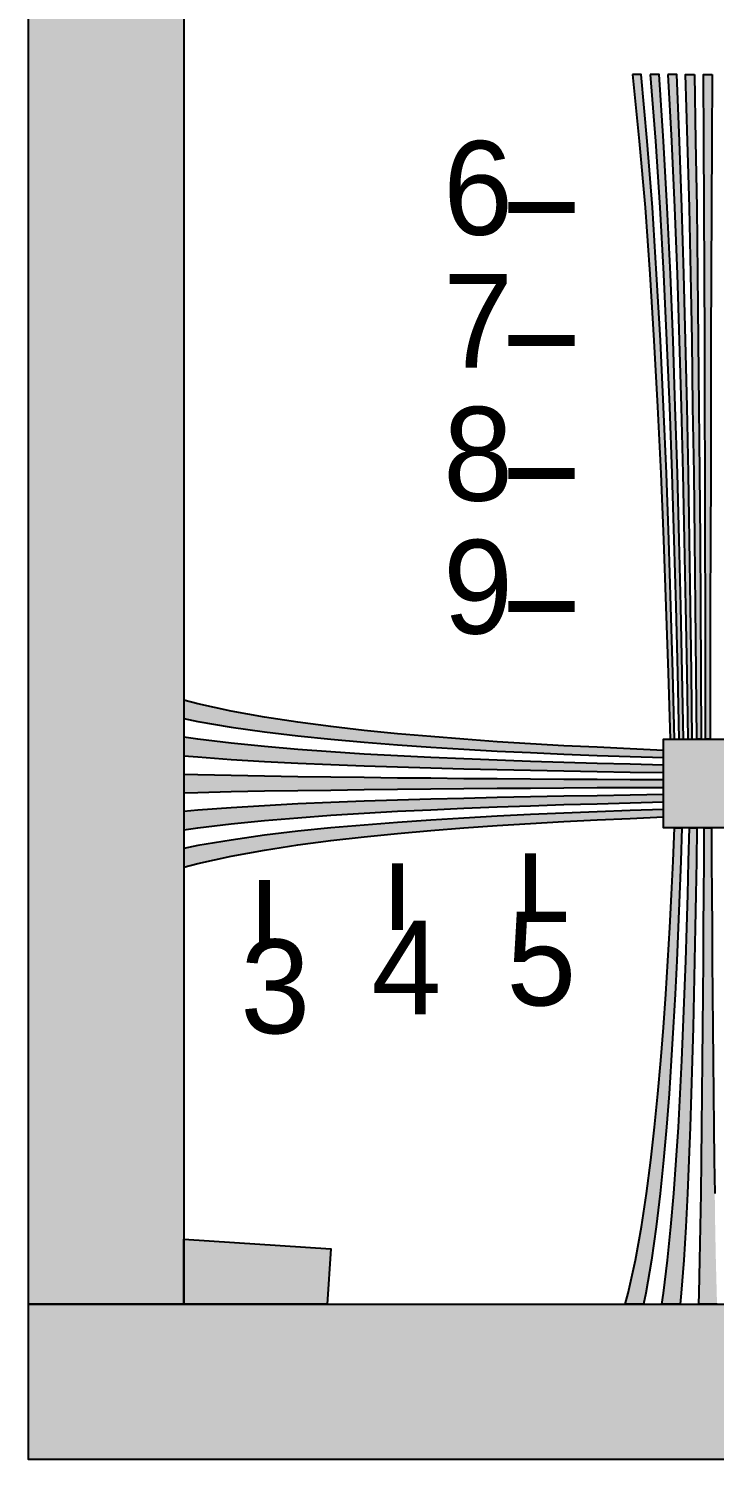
# Model space of a CAD drawing. Header units: millimetres. Extents: x 230 to 1352, y 76 to 935.
# Drawn here: x 229.8 to 353.5, y 76.3 to 334.5 of the extents above; entities that cross this region are included whole.
import ezdxf

# ---------------------------------------------------------------- set-up
doc = ezdxf.new("R2010")
doc.units = ezdxf.units.MM
for name, color, linetype in [('FRAME', 7, 'Continuous'), ('LABELS', 7, 'Continuous'), ('PERIPHERY', 7, 'Continuous')]:
    doc.layers.add(name, color=color, linetype=linetype)

msp = doc.modelspace()

# ---------------------------------------------------------------- hatches: boundary and pattern name
at = {"layer": 'FRAME', "true_color": 0x000000}
h = msp.add_hatch(color=7, dxfattribs=at)
h.dxf.hatch_style = 1
h.paths.add_polyline_path([(229.8, 904.25), (257.8, 904.25), (257.8, 104.25), (229.8, 104.25), (229.8, 904.25)])
h = msp.add_hatch(color=7, dxfattribs=at)
h.dxf.hatch_style = 1
h.paths.add_polyline_path([(229.8, 104.25), (1352.44, 104.25), (1352.44, 76.25), (229.8, 76.25), (229.8, 104.25)])
at = {"layer": 'PERIPHERY', "true_color": 0x000000}
h = msp.add_hatch(color=7, dxfattribs=at)
h.dxf.hatch_style = 1
h.paths.add_polyline_path([(338.74, 326.24), (339.98, 314.24), (341.02, 302.24), (341.86, 290.24), (342.62, 278.24), (343.26, 266.24), (343.86, 254.24), (344.34, 242.24), (344.78, 230.24), (345.18, 218.24), (345.54, 206.24), (346.34, 206.24), (346.02, 218.24), (345.66, 230.24), (345.3, 242.24), (344.86, 254.24), (344.34, 266.24), (343.78, 278.24), (343.1, 290.24), (342.34, 302.24), (341.42, 314.24), (340.34, 326.24), (338.74, 326.24)])
h = msp.add_hatch(color=7, dxfattribs=at)
h.dxf.hatch_style = 1
h.paths.add_polyline_path([(341.94, 326.24), (342.9, 314.24), (343.66, 302.24), (344.34, 290.24), (344.9, 278.24), (345.42, 266.24), (345.86, 254.24), (346.22, 242.24), (346.58, 230.24), (346.86, 218.24), (347.14, 206.24), (347.94, 206.24), (347.7, 218.24), (347.46, 230.24), (347.18, 242.24), (346.86, 254.24), (346.46, 266.24), (346.06, 278.24), (345.58, 290.24), (345.02, 302.24), (344.34, 314.24), (343.54, 326.24), (341.94, 326.24)])
h = msp.add_hatch(color=7, dxfattribs=at)
h.dxf.hatch_style = 1
h.paths.add_polyline_path([(345.14, 326.24), (345.78, 314.24), (346.34, 302.24), (346.82, 290.24), (347.18, 278.24), (347.54, 266.24), (347.86, 254.24), (348.1, 242.24), (348.34, 230.24), (348.54, 218.24), (348.74, 206.24), (349.54, 206.24), (349.38, 218.24), (349.22, 230.24), (349.06, 242.24), (348.86, 254.24), (348.62, 266.24), (348.34, 278.24), (348.02, 290.24), (347.66, 302.24), (347.26, 314.24), (346.74, 326.24), (345.14, 326.24)])
h = msp.add_hatch(color=7, dxfattribs=at)
h.dxf.hatch_style = 1
h.paths.add_polyline_path([(349.94, 326.24), (350.14, 314.24), (350.34, 302.24), (350.5, 290.24), (350.62, 278.24), (350.74, 266.24), (350.86, 254.24), (350.94, 242.24), (351.02, 230.24), (351.06, 218.24), (351.14, 206.24), (350.34, 206.24), (350.22, 218.24), (350.1, 230.24), (349.98, 242.24), (349.86, 254.24), (349.66, 266.24), (349.5, 278.24), (349.26, 290.24), (349.02, 302.24), (348.7, 314.24), (348.34, 326.24), (349.94, 326.24)])
h = msp.add_hatch(color=7, dxfattribs=at)
h.dxf.hatch_style = 1
h.paths.add_polyline_path([(353.14, 326.24), (353.06, 314.24), (353.02, 302.24), (352.94, 290.24), (352.9, 278.24), (352.86, 266.24), (352.86, 254.24), (352.82, 242.24), (352.78, 230.24), (352.78, 218.24), (352.74, 206.24), (351.94, 206.24), (351.9, 218.24), (351.9, 230.24), (351.86, 242.24), (351.86, 254.24), (351.82, 266.24), (351.78, 278.24), (351.74, 290.24), (351.66, 302.24), (351.62, 314.24), (351.54, 326.24), (353.14, 326.24)])
h = msp.add_hatch(color=7, dxfattribs=at)
h.dxf.hatch_style = 1
h.paths.add_polyline_path([(257.8, 209.98), (260.35, 209.45), (266.35, 208.45), (272.35, 207.57), (278.35, 206.85), (284.35, 206.25), (290.35, 205.73), (296.35, 205.25), (302.35, 204.85), (308.35, 204.49), (314.35, 204.13), (320.35, 203.85), (326.35, 203.57), (332.35, 203.33), (338.35, 203.13), (344.35, 202.93), (344.35, 204.25), (338.35, 204.53), (332.35, 204.81), (326.35, 205.09), (320.35, 205.45), (314.35, 205.81), (308.35, 206.25), (302.35, 206.73), (296.35, 207.25), (290.35, 207.85), (284.35, 208.53), (278.35, 209.33), (272.35, 210.25), (266.35, 211.33), (260.35, 212.65), (257.8, 213.33), (257.8, 209.98)])
h = msp.add_hatch(color=7, dxfattribs=at)
h.dxf.hatch_style = 1
h.paths.add_polyline_path([(257.8, 203.27), (260.35, 203.05), (266.35, 202.61), (272.35, 202.25), (278.35, 201.93), (284.35, 201.69), (290.35, 201.45), (296.35, 201.25), (302.35, 201.09), (308.35, 200.93), (314.35, 200.77), (320.35, 200.65), (326.35, 200.53), (332.35, 200.45), (338.35, 200.33), (344.35, 200.25), (344.35, 201.57), (338.35, 201.73), (332.35, 201.89), (326.35, 202.05), (320.35, 202.25), (314.35, 202.45), (308.35, 202.69), (302.35, 202.97), (296.35, 203.25), (290.35, 203.57), (284.35, 203.97), (278.35, 204.41), (272.35, 204.93), (266.35, 205.53), (260.35, 206.25), (257.8, 206.63), (257.8, 203.27)])
h = msp.add_hatch(color=7, dxfattribs=at)
h.dxf.hatch_style = 1
h.paths.add_polyline_path([(360.35, 190.24), (344.35, 190.24), (344.35, 206.24), (360.35, 206.24), (360.35, 190.24)])
h = msp.add_hatch(color=7, dxfattribs=at)
h.dxf.hatch_style = 1
h.paths.add_polyline_path([(257.8, 196.59), (260.35, 196.65), (266.35, 196.81), (272.35, 196.93), (278.35, 197.01), (284.35, 197.09), (290.35, 197.17), (296.35, 197.25), (302.35, 197.3), (308.35, 197.38), (314.35, 197.41), (320.35, 197.45), (326.35, 197.49), (332.35, 197.53), (338.35, 197.57), (344.35, 197.57), (344.35, 198.93), (338.35, 198.93), (332.35, 198.97), (326.35, 199.01), (320.35, 199.05), (314.35, 199.09), (308.35, 199.13), (302.35, 199.21), (296.35, 199.25), (290.35, 199.33), (284.35, 199.41), (278.35, 199.49), (272.35, 199.57), (266.35, 199.69), (260.35, 199.85), (257.8, 199.92), (257.8, 196.59)])
h = msp.add_hatch(color=7, dxfattribs=at)
h.dxf.hatch_style = 1
h.paths.add_polyline_path([(257.8, 189.88), (260.35, 190.25), (266.35, 190.97), (272.35, 191.57), (278.35, 192.09), (284.35, 192.53), (290.35, 192.93), (296.35, 193.25), (302.35, 193.53), (308.35, 193.81), (314.35, 194.05), (320.35, 194.25), (326.35, 194.45), (332.35, 194.61), (338.35, 194.77), (344.35, 194.93), (344.35, 196.25), (338.35, 196.17), (332.35, 196.05), (326.35, 195.97), (320.35, 195.85), (314.35, 195.73), (308.35, 195.57), (302.35, 195.41), (296.35, 195.25), (290.35, 195.05), (284.35, 194.81), (278.35, 194.57), (272.35, 194.25), (266.35, 193.89), (260.35, 193.45), (257.8, 193.23), (257.8, 189.88)])
h = msp.add_hatch(color=7, dxfattribs=at)
h.dxf.hatch_style = 1
h.paths.add_polyline_path([(257.8, 183.17), (260.35, 183.85), (266.35, 185.17), (272.35, 186.25), (278.35, 187.17), (284.35, 187.97), (290.35, 188.65), (296.35, 189.25), (302.35, 189.77), (308.35, 190.25), (314.35, 190.69), (320.35, 191.05), (326.35, 191.41), (332.35, 191.69), (338.35, 191.97), (344.35, 192.25), (344.35, 193.57), (338.35, 193.37), (332.35, 193.17), (326.35, 192.93), (320.35, 192.65), (314.35, 192.37), (308.35, 192.01), (302.35, 191.65), (296.35, 191.25), (290.35, 190.77), (284.35, 190.25), (278.35, 189.65), (272.35, 188.93), (266.35, 188.05), (260.35, 187.05), (257.8, 186.52), (257.8, 183.17)])
h = msp.add_hatch(color=7, dxfattribs=at)
h.dxf.hatch_style = 1
h.paths.add_polyline_path([(337.41, 104.25), (337.95, 106.24), (339.27, 112.24), (340.35, 118.24), (341.27, 124.24), (342.07, 130.24), (342.74, 136.24), (343.35, 142.24), (343.87, 148.24), (344.35, 154.24), (344.79, 160.24), (345.15, 166.24), (345.51, 172.24), (345.79, 178.24), (346.07, 184.24), (346.35, 190.24), (347.67, 190.24), (347.47, 184.24), (347.26, 178.24), (347.02, 172.24), (346.75, 166.24), (346.47, 160.24), (346.11, 154.24), (345.74, 148.24), (345.35, 142.24), (344.87, 136.24), (344.35, 130.24), (343.75, 124.24), (343.03, 118.24), (342.15, 112.24), (341.14, 106.24), (340.73, 104.25), (337.41, 104.25)])
h = msp.add_hatch(color=7, dxfattribs=at)
h.dxf.hatch_style = 1
h.paths.add_polyline_path([(344.05, 104.25), (344.35, 106.24), (345.07, 112.24), (345.67, 118.24), (346.19, 124.24), (346.63, 130.24), (347.03, 136.24), (347.35, 142.24), (347.63, 148.24), (347.91, 154.24), (348.15, 160.24), (348.35, 166.24), (348.55, 172.24), (348.71, 178.24), (348.87, 184.24), (349.03, 190.24), (350.35, 190.24), (350.27, 184.24), (350.15, 178.24), (350.07, 172.24), (349.95, 166.24), (349.83, 160.24), (349.67, 154.24), (349.51, 148.24), (349.35, 142.24), (349.15, 136.24), (348.91, 130.24), (348.67, 124.24), (348.35, 118.24), (347.99, 112.24), (347.55, 106.24), (347.37, 104.25), (344.05, 104.25)])
h = msp.add_hatch(color=7, dxfattribs=at)
h.dxf.hatch_style = 1
h.paths.add_polyline_path([(350.7, 104.25), (350.75, 106.24), (350.91, 112.24), (351.03, 118.24), (351.11, 124.24), (351.19, 130.24), (351.27, 136.24), (351.35, 142.24), (351.39, 148.24), (351.47, 154.24), (351.51, 160.24), (351.55, 166.24), (351.59, 172.24), (351.63, 178.24), (351.67, 184.24), (351.67, 190.24), (353.03, 190.24), (353.03, 184.24), (353.07, 178.24), (353.11, 172.24), (353.15, 166.24), (353.19, 160.24), (353.23, 154.24), (353.31, 148.24), (353.35, 142.24), (353.43, 136.24), (353.51, 130.24), (353.59, 124.24), (353.67, 118.24), (353.79, 112.24), (353.95, 106.24), (354, 104.25), (350.7, 104.25)])
h = msp.add_hatch(color=7, dxfattribs=at)
h.dxf.hatch_style = 1
h.paths.add_polyline_path([(283.68, 104.25), (257.8, 104.25), (257.8, 116.01), (284.35, 114.24), (283.68, 104.25)])

# ---------------------------------------------------------------- linework, layer by layer
at = {"layer": 'FRAME', "color": 250}
for points in [[(229.8, 904.25), (257.8, 904.25), (257.8, 104.25), (229.8, 104.25), (229.8, 904.25)], [(229.8, 104.25), (1352.44, 104.25), (1352.44, 76.25), (229.8, 76.25), (229.8, 104.25)]]:
    msp.add_lwpolyline(points, close=True, dxfattribs=at)
at = {"layer": 'FRAME', "color": 250, "true_color": 0x000000}
for points in [[(229.8, 904.25), (229.8, 104.25), (257.8, 104.25)], [(257.8, 104.25), (257.8, 904.25), (229.8, 904.25)], [(229.8, 104.25), (229.8, 76.25), (1352.44, 76.25)], [(1352.44, 76.25), (1352.44, 104.25), (229.8, 104.25)]]:
    msp.add_solid(points, dxfattribs=at)
at = {"layer": 'PERIPHERY', "color": 250}
for points in [[(338.74, 326.24), (339.98, 314.24), (341.02, 302.24), (341.86, 290.24), (342.62, 278.24), (343.26, 266.24), (343.86, 254.24), (344.34, 242.24), (344.78, 230.24), (345.18, 218.24), (345.54, 206.24), (346.34, 206.24), (346.02, 218.24), (345.66, 230.24), (345.3, 242.24), (344.86, 254.24), (344.34, 266.24), (343.78, 278.24), (343.1, 290.24), (342.34, 302.24), (341.42, 314.24), (340.34, 326.24), (338.74, 326.24)], [(341.94, 326.24), (342.9, 314.24), (343.66, 302.24), (344.34, 290.24), (344.9, 278.24), (345.42, 266.24), (345.86, 254.24), (346.22, 242.24), (346.58, 230.24), (346.86, 218.24), (347.14, 206.24), (347.94, 206.24), (347.7, 218.24), (347.46, 230.24), (347.18, 242.24), (346.86, 254.24), (346.46, 266.24), (346.06, 278.24), (345.58, 290.24), (345.02, 302.24), (344.34, 314.24), (343.54, 326.24), (341.94, 326.24)], [(345.14, 326.24), (345.78, 314.24), (346.34, 302.24), (346.82, 290.24), (347.18, 278.24), (347.54, 266.24), (347.86, 254.24), (348.1, 242.24), (348.34, 230.24), (348.54, 218.24), (348.74, 206.24), (349.54, 206.24), (349.38, 218.24), (349.22, 230.24), (349.06, 242.24), (348.86, 254.24), (348.62, 266.24), (348.34, 278.24), (348.02, 290.24), (347.66, 302.24), (347.26, 314.24), (346.74, 326.24), (345.14, 326.24)], [(349.94, 326.24), (350.14, 314.24), (350.34, 302.24), (350.5, 290.24), (350.62, 278.24), (350.74, 266.24), (350.86, 254.24), (350.94, 242.24), (351.02, 230.24), (351.06, 218.24), (351.14, 206.24), (350.34, 206.24), (350.22, 218.24), (350.1, 230.24), (349.98, 242.24), (349.86, 254.24), (349.66, 266.24), (349.5, 278.24), (349.26, 290.24), (349.02, 302.24), (348.7, 314.24), (348.34, 326.24), (349.94, 326.24)], [(353.14, 326.24), (353.06, 314.24), (353.02, 302.24), (352.94, 290.24), (352.9, 278.24), (352.86, 266.24), (352.86, 254.24), (352.82, 242.24), (352.78, 230.24), (352.78, 218.24), (352.74, 206.24), (351.94, 206.24), (351.9, 218.24), (351.9, 230.24), (351.86, 242.24), (351.86, 254.24), (351.82, 266.24), (351.78, 278.24), (351.74, 290.24), (351.66, 302.24), (351.62, 314.24), (351.54, 326.24), (353.14, 326.24)], [(257.8, 209.98), (260.35, 209.45), (266.35, 208.45), (272.35, 207.57), (278.35, 206.85), (284.35, 206.25), (290.35, 205.73), (296.35, 205.25), (302.35, 204.85), (308.35, 204.49), (314.35, 204.13), (320.35, 203.85), (326.35, 203.57), (332.35, 203.33), (338.35, 203.13), (344.35, 202.93), (344.35, 204.25), (338.35, 204.53), (332.35, 204.81), (326.35, 205.09), (320.35, 205.45), (314.35, 205.81), (308.35, 206.25), (302.35, 206.73), (296.35, 207.25), (290.35, 207.85), (284.35, 208.53), (278.35, 209.33), (272.35, 210.25), (266.35, 211.33), (260.35, 212.65), (257.8, 213.33), (257.8, 209.98)], [(257.8, 203.27), (260.35, 203.05), (266.35, 202.61), (272.35, 202.25), (278.35, 201.93), (284.35, 201.69), (290.35, 201.45), (296.35, 201.25), (302.35, 201.09), (308.35, 200.93), (314.35, 200.77), (320.35, 200.65), (326.35, 200.53), (332.35, 200.45), (338.35, 200.33), (344.35, 200.25), (344.35, 201.57), (338.35, 201.73), (332.35, 201.89), (326.35, 202.05), (320.35, 202.25), (314.35, 202.45), (308.35, 202.69), (302.35, 202.97), (296.35, 203.25), (290.35, 203.57), (284.35, 203.97), (278.35, 204.41), (272.35, 204.93), (266.35, 205.53), (260.35, 206.25), (257.8, 206.63), (257.8, 203.27)], [(360.35, 190.24), (344.35, 190.24), (344.35, 206.24), (360.35, 206.24), (360.35, 190.24)], [(257.8, 196.59), (260.35, 196.65), (266.35, 196.81), (272.35, 196.93), (278.35, 197.01), (284.35, 197.09), (290.35, 197.17), (296.35, 197.25), (302.35, 197.3), (308.35, 197.38), (314.35, 197.41), (320.35, 197.45), (326.35, 197.49), (332.35, 197.53), (338.35, 197.57), (344.35, 197.57), (344.35, 198.93), (338.35, 198.93), (332.35, 198.97), (326.35, 199.01), (320.35, 199.05), (314.35, 199.09), (308.35, 199.13), (302.35, 199.21), (296.35, 199.25), (290.35, 199.33), (284.35, 199.41), (278.35, 199.49), (272.35, 199.57), (266.35, 199.69), (260.35, 199.85), (257.8, 199.92), (257.8, 196.59)], [(257.8, 189.88), (260.35, 190.25), (266.35, 190.97), (272.35, 191.57), (278.35, 192.09), (284.35, 192.53), (290.35, 192.93), (296.35, 193.25), (302.35, 193.53), (308.35, 193.81), (314.35, 194.05), (320.35, 194.25), (326.35, 194.45), (332.35, 194.61), (338.35, 194.77), (344.35, 194.93), (344.35, 196.25), (338.35, 196.17), (332.35, 196.05), (326.35, 195.97), (320.35, 195.85), (314.35, 195.73), (308.35, 195.57), (302.35, 195.41), (296.35, 195.25), (290.35, 195.05), (284.35, 194.81), (278.35, 194.57), (272.35, 194.25), (266.35, 193.89), (260.35, 193.45), (257.8, 193.23), (257.8, 189.88)], [(257.8, 183.17), (260.35, 183.85), (266.35, 185.17), (272.35, 186.25), (278.35, 187.17), (284.35, 187.97), (290.35, 188.65), (296.35, 189.25), (302.35, 189.77), (308.35, 190.25), (314.35, 190.69), (320.35, 191.05), (326.35, 191.41), (332.35, 191.69), (338.35, 191.97), (344.35, 192.25), (344.35, 193.57), (338.35, 193.37), (332.35, 193.17), (326.35, 192.93), (320.35, 192.65), (314.35, 192.37), (308.35, 192.01), (302.35, 191.65), (296.35, 191.25), (290.35, 190.77), (284.35, 190.25), (278.35, 189.65), (272.35, 188.93), (266.35, 188.05), (260.35, 187.05), (257.8, 186.52), (257.8, 183.17)], [(337.41, 104.25), (337.95, 106.24), (339.27, 112.24), (340.35, 118.24), (341.27, 124.24), (342.07, 130.24), (342.74, 136.24), (343.35, 142.24), (343.87, 148.24), (344.35, 154.24), (344.79, 160.24), (345.15, 166.24), (345.51, 172.24), (345.79, 178.24), (346.07, 184.24), (346.35, 190.24), (347.67, 190.24), (347.47, 184.24), (347.26, 178.24), (347.02, 172.24), (346.75, 166.24), (346.47, 160.24), (346.11, 154.24), (345.74, 148.24), (345.35, 142.24), (344.87, 136.24), (344.35, 130.24), (343.75, 124.24), (343.03, 118.24), (342.15, 112.24), (341.14, 106.24), (340.73, 104.25), (337.41, 104.25)], [(344.05, 104.25), (344.35, 106.24), (345.07, 112.24), (345.67, 118.24), (346.19, 124.24), (346.63, 130.24), (347.03, 136.24), (347.35, 142.24), (347.63, 148.24), (347.91, 154.24), (348.15, 160.24), (348.35, 166.24), (348.55, 172.24), (348.71, 178.24), (348.87, 184.24), (349.03, 190.24), (350.35, 190.24), (350.27, 184.24), (350.15, 178.24), (350.07, 172.24), (349.95, 166.24), (349.83, 160.24), (349.67, 154.24), (349.51, 148.24), (349.35, 142.24), (349.15, 136.24), (348.91, 130.24), (348.67, 124.24), (348.35, 118.24), (347.99, 112.24), (347.55, 106.24), (347.37, 104.25), (344.05, 104.25)], [(283.68, 104.25), (257.8, 104.25), (257.8, 116.01), (284.35, 114.24), (283.68, 104.25)]]:
    msp.add_lwpolyline(points, close=True, dxfattribs=at)
at = {"layer": 'PERIPHERY', "color": 250, "lineweight": 35, "const_width": 2}
for points in [[(328.34, 302.24), (316.34, 302.24)], [(328.34, 278.24), (316.34, 278.24)], [(328.34, 254.24), (316.34, 254.24)], [(328.34, 230.24), (316.34, 230.24)], [(320.35, 173.64), (320.35, 185.64)], [(296.35, 171.84), (296.35, 183.84)], [(272.35, 168.84), (272.35, 180.84)]]:
    msp.add_lwpolyline(points, dxfattribs=at)
at = {"layer": 'PERIPHERY', "color": 250}
msp.add_lwpolyline([(354, 104.25), (350.7, 104.25), (350.7, 104.25), (350.75, 106.24), (350.91, 112.24), (351.03, 118.24), (351.11, 124.24), (351.19, 130.24), (351.27, 136.24), (351.35, 142.24), (351.39, 148.24), (351.47, 154.24), (351.51, 160.24), (351.55, 166.24), (351.59, 172.24), (351.63, 178.24), (351.67, 184.24), (351.67, 190.24), (353.03, 190.24), (353.03, 184.24), (353.07, 178.24), (353.11, 172.24), (353.15, 166.24), (353.19, 160.24), (353.23, 154.24), (353.31, 148.24), (353.35, 142.24), (353.43, 136.24), (353.51, 130.24), (353.59, 124.24)], dxfattribs=at)
at = {"layer": 'PERIPHERY', "color": 250, "true_color": 0x000000}
for points in [[(340.34, 326.24), (338.74, 326.24), (339.98, 314.24)], [(340.34, 326.24), (339.98, 314.24), (341.02, 302.24)], [(340.34, 326.24), (341.02, 302.24), (341.86, 290.24)], [(340.34, 326.24), (341.86, 290.24), (342.62, 278.24)], [(340.34, 326.24), (342.62, 278.24), (343.26, 266.24)], [(340.34, 326.24), (343.26, 266.24), (343.86, 254.24)], [(340.34, 326.24), (343.86, 254.24), (346.34, 206.24)], [(340.34, 326.24), (346.34, 206.24), (346.02, 218.24)], [(340.34, 326.24), (346.02, 218.24), (345.66, 230.24)], [(340.34, 326.24), (345.66, 230.24), (345.3, 242.24)], [(340.34, 326.24), (345.3, 242.24), (344.86, 254.24)], [(340.34, 326.24), (344.86, 254.24), (344.34, 266.24)], [(340.34, 326.24), (344.34, 266.24), (343.78, 278.24)], [(340.34, 326.24), (343.78, 278.24), (343.1, 290.24)], [(340.34, 326.24), (343.1, 290.24), (342.34, 302.24)], [(342.34, 302.24), (341.42, 314.24), (340.34, 326.24)], [(343.54, 326.24), (341.94, 326.24), (342.9, 314.24)], [(343.54, 326.24), (342.9, 314.24), (343.66, 302.24)], [(343.54, 326.24), (343.66, 302.24), (344.34, 290.24)], [(343.54, 326.24), (344.34, 290.24), (344.9, 278.24)], [(343.54, 326.24), (344.9, 278.24), (345.42, 266.24)], [(343.54, 326.24), (345.42, 266.24), (345.86, 254.24)], [(343.54, 326.24), (345.86, 254.24), (347.94, 206.24)], [(343.54, 326.24), (347.94, 206.24), (347.7, 218.24)], [(343.54, 326.24), (347.7, 218.24), (347.46, 230.24)], [(343.54, 326.24), (347.46, 230.24), (347.18, 242.24)], [(343.54, 326.24), (347.18, 242.24), (346.86, 254.24)], [(343.54, 326.24), (346.86, 254.24), (346.46, 266.24)], [(343.54, 326.24), (346.46, 266.24), (346.06, 278.24)], [(343.54, 326.24), (346.06, 278.24), (345.58, 290.24)], [(343.54, 326.24), (345.58, 290.24), (345.02, 302.24)], [(345.02, 302.24), (344.34, 314.24), (343.54, 326.24)], [(346.74, 326.24), (345.14, 326.24), (345.78, 314.24)], [(346.74, 326.24), (345.78, 314.24), (346.34, 302.24)], [(346.74, 326.24), (346.34, 302.24), (346.82, 290.24)], [(346.74, 326.24), (346.82, 290.24), (347.18, 278.24)], [(346.74, 326.24), (347.18, 278.24), (347.54, 266.24)], [(346.74, 326.24), (347.54, 266.24), (347.86, 254.24)], [(346.74, 326.24), (347.86, 254.24), (348.1, 242.24)], [(346.74, 326.24), (348.1, 242.24), (348.34, 230.24)], [(346.74, 326.24), (348.34, 230.24), (348.54, 218.24)], [(346.74, 326.24), (348.54, 218.24), (348.74, 206.24)], [(346.74, 326.24), (348.74, 206.24), (349.54, 206.24)], [(346.74, 326.24), (349.54, 206.24), (349.38, 218.24)], [(346.74, 326.24), (349.38, 218.24), (349.22, 230.24)], [(346.74, 326.24), (349.22, 230.24), (349.06, 242.24)], [(346.74, 326.24), (349.06, 242.24), (348.86, 254.24)], [(346.74, 326.24), (348.86, 254.24), (348.62, 266.24)], [(346.74, 326.24), (348.62, 266.24), (348.34, 278.24)], [(346.74, 326.24), (348.34, 278.24), (348.02, 290.24)], [(346.74, 326.24), (348.02, 290.24), (347.66, 302.24)], [(347.66, 302.24), (347.26, 314.24), (346.74, 326.24)], [(349.94, 326.24), (348.34, 326.24), (348.7, 314.24)], [(349.94, 326.24), (348.7, 314.24), (349.02, 302.24)], [(349.94, 326.24), (349.02, 302.24), (349.26, 290.24)], [(349.94, 326.24), (349.26, 290.24), (349.5, 278.24)], [(349.94, 326.24), (349.5, 278.24), (349.66, 266.24)], [(349.94, 326.24), (349.66, 266.24), (349.86, 254.24)], [(349.94, 326.24), (349.86, 254.24), (349.98, 242.24)], [(349.94, 326.24), (349.98, 242.24), (350.1, 230.24)], [(349.94, 326.24), (350.1, 230.24), (350.22, 218.24)], [(349.94, 326.24), (350.22, 218.24), (350.34, 206.24)], [(349.94, 326.24), (350.34, 206.24), (351.14, 206.24)], [(349.94, 326.24), (351.14, 206.24), (351.06, 218.24)], [(349.94, 326.24), (351.06, 218.24), (351.02, 230.24)], [(349.94, 326.24), (351.02, 230.24), (350.94, 242.24)], [(349.94, 326.24), (350.94, 242.24), (350.86, 254.24)], [(349.94, 326.24), (350.86, 254.24), (350.74, 266.24)], [(349.94, 326.24), (350.74, 266.24), (350.62, 278.24)], [(349.94, 326.24), (350.62, 278.24), (350.5, 290.24)], [(350.5, 290.24), (350.14, 314.24), (349.94, 326.24)], [(353.14, 326.24), (351.54, 326.24), (351.62, 314.24)], [(353.14, 326.24), (351.62, 314.24), (351.66, 302.24)], [(353.14, 326.24), (351.66, 302.24), (351.74, 290.24)], [(353.14, 326.24), (351.74, 290.24), (351.78, 278.24)], [(353.14, 326.24), (351.78, 278.24), (351.82, 266.24)], [(353.14, 326.24), (351.82, 266.24), (351.86, 254.24)], [(353.14, 326.24), (351.86, 254.24), (351.86, 242.24)], [(353.14, 326.24), (351.86, 242.24), (351.9, 230.24)], [(353.14, 326.24), (351.9, 230.24), (351.9, 218.24)], [(353.14, 326.24), (351.9, 218.24), (351.94, 206.24)], [(351.94, 206.24), (353.06, 314.24), (353.14, 326.24)], [(350.5, 290.24), (350.34, 302.24), (350.14, 314.24)], [(351.94, 206.24), (353.02, 302.24), (353.06, 314.24)], [(351.94, 206.24), (352.94, 290.24), (353.02, 302.24)], [(351.94, 206.24), (352.9, 278.24), (352.94, 290.24)], [(351.94, 206.24), (352.86, 266.24), (352.9, 278.24)], [(351.94, 206.24), (352.86, 254.24), (352.86, 266.24)], [(343.86, 254.24), (344.34, 242.24), (346.34, 206.24)], [(345.86, 254.24), (346.22, 242.24), (346.58, 230.24)], [(345.86, 254.24), (346.58, 230.24), (347.94, 206.24)], [(351.94, 206.24), (352.82, 242.24), (352.86, 254.24)], [(344.34, 242.24), (344.78, 230.24), (346.34, 206.24)], [(351.94, 206.24), (352.78, 230.24), (352.82, 242.24)], [(344.78, 230.24), (345.18, 218.24), (346.34, 206.24)], [(346.58, 230.24), (346.86, 218.24), (347.94, 206.24)], [(351.94, 206.24), (352.78, 218.24), (352.78, 230.24)], [(345.18, 218.24), (345.54, 206.24), (346.34, 206.24)], [(346.86, 218.24), (347.14, 206.24), (347.94, 206.24)], [(351.94, 206.24), (352.74, 206.24), (352.78, 218.24)], [(257.8, 213.33), (257.8, 209.98), (260.35, 209.45)], [(257.8, 213.33), (260.35, 209.45), (266.35, 208.45)], [(257.8, 213.33), (266.35, 208.45), (272.35, 207.57)], [(257.8, 213.33), (272.35, 207.57), (278.35, 206.85)], [(278.35, 206.85), (260.35, 212.65), (257.8, 213.33)], [(278.35, 206.85), (266.35, 211.33), (260.35, 212.65)], [(278.35, 206.85), (272.35, 210.25), (266.35, 211.33)], [(278.35, 206.85), (278.35, 209.33), (272.35, 210.25)], [(278.35, 206.85), (284.35, 208.53), (278.35, 209.33)], [(278.35, 206.85), (290.35, 207.85), (284.35, 208.53)], [(278.35, 206.85), (296.35, 207.25), (290.35, 207.85)], [(278.35, 206.85), (302.35, 206.73), (296.35, 207.25)], [(278.35, 206.85), (284.35, 206.25), (290.35, 205.73)], [(278.35, 206.85), (290.35, 205.73), (296.35, 205.25)], [(278.35, 206.85), (296.35, 205.25), (302.35, 204.85)], [(278.35, 206.85), (302.35, 204.85), (308.35, 204.49)], [(278.35, 206.85), (308.35, 204.49), (314.35, 204.13)], [(278.35, 206.85), (314.35, 204.13), (320.35, 203.85)], [(278.35, 206.85), (320.35, 203.85), (326.35, 203.57)], [(278.35, 206.85), (326.35, 203.57), (332.35, 203.33)], [(278.35, 206.85), (332.35, 203.33), (338.35, 203.13)], [(278.35, 206.85), (338.35, 203.13), (344.35, 202.93)], [(278.35, 206.85), (344.35, 202.93), (344.35, 204.25)], [(278.35, 206.85), (344.35, 204.25), (338.35, 204.53)], [(278.35, 206.85), (338.35, 204.53), (332.35, 204.81)], [(278.35, 206.85), (332.35, 204.81), (326.35, 205.09)], [(278.35, 206.85), (326.35, 205.09), (320.35, 205.45)], [(278.35, 206.85), (320.35, 205.45), (314.35, 205.81)], [(278.35, 206.85), (314.35, 205.81), (308.35, 206.25)], [(278.35, 206.85), (308.35, 206.25), (302.35, 206.73)], [(257.8, 206.63), (257.8, 203.27), (260.35, 203.05)], [(257.8, 206.63), (260.35, 203.05), (266.35, 202.61)], [(257.8, 206.63), (266.35, 202.61), (272.35, 202.25)], [(257.8, 206.63), (272.35, 202.25), (278.35, 201.93)], [(257.8, 206.63), (278.35, 201.93), (284.35, 201.69)], [(257.8, 206.63), (284.35, 201.69), (290.35, 201.45)], [(290.35, 201.45), (260.35, 206.25), (257.8, 206.63)], [(290.35, 201.45), (266.35, 205.53), (260.35, 206.25)], [(290.35, 201.45), (272.35, 204.93), (266.35, 205.53)], [(290.35, 201.45), (278.35, 204.41), (272.35, 204.93)], [(290.35, 201.45), (284.35, 203.97), (278.35, 204.41)], [(360.35, 190.24), (360.35, 206.24), (344.35, 206.24)], [(344.35, 206.24), (344.35, 190.24), (360.35, 190.24)], [(290.35, 201.45), (290.35, 203.57), (284.35, 203.97)], [(290.35, 201.45), (296.35, 203.25), (290.35, 203.57)], [(290.35, 201.45), (302.35, 202.97), (296.35, 203.25)], [(290.35, 201.45), (308.35, 202.69), (302.35, 202.97)], [(290.35, 201.45), (314.35, 202.45), (308.35, 202.69)], [(290.35, 201.45), (320.35, 202.25), (314.35, 202.45)], [(290.35, 201.45), (326.35, 202.05), (320.35, 202.25)], [(290.35, 201.45), (332.35, 201.89), (326.35, 202.05)], [(290.35, 201.45), (338.35, 201.73), (332.35, 201.89)], [(290.35, 201.45), (344.35, 201.57), (338.35, 201.73)], [(290.35, 201.45), (344.35, 200.25), (344.35, 201.57)], [(257.8, 199.92), (257.8, 196.59), (260.35, 196.65)], [(257.8, 199.92), (260.35, 196.65), (266.35, 196.81)], [(257.8, 199.92), (266.35, 196.81), (272.35, 196.93)], [(257.8, 199.92), (272.35, 196.93), (278.35, 197.01)], [(257.8, 199.92), (278.35, 197.01), (284.35, 197.09)], [(257.8, 199.92), (284.35, 197.09), (290.35, 197.17)], [(257.8, 199.92), (290.35, 197.17), (296.35, 197.25)], [(257.8, 199.92), (296.35, 197.25), (302.35, 197.3)], [(257.8, 199.92), (302.35, 197.3), (308.35, 197.38)], [(257.8, 199.92), (308.35, 197.38), (314.35, 197.41)], [(257.8, 199.92), (314.35, 197.41), (320.35, 197.45)], [(257.8, 199.92), (320.35, 197.45), (326.35, 197.49)], [(257.8, 199.92), (326.35, 197.49), (332.35, 197.53)], [(257.8, 199.92), (332.35, 197.53), (338.35, 197.57)], [(257.8, 199.92), (338.35, 197.57), (344.35, 197.57)], [(257.8, 199.92), (344.35, 197.57), (266.35, 199.69)], [(344.35, 197.57), (272.35, 199.57), (266.35, 199.69)], [(344.35, 197.57), (278.35, 199.49), (272.35, 199.57)], [(344.35, 197.57), (284.35, 199.41), (278.35, 199.49)], [(344.35, 197.57), (290.35, 199.33), (284.35, 199.41)], [(290.35, 201.45), (296.35, 201.25), (302.35, 201.09)], [(290.35, 201.45), (302.35, 201.09), (308.35, 200.93)], [(290.35, 201.45), (308.35, 200.93), (314.35, 200.77)], [(290.35, 201.45), (314.35, 200.77), (320.35, 200.65)], [(290.35, 201.45), (320.35, 200.65), (326.35, 200.53)], [(290.35, 201.45), (326.35, 200.53), (332.35, 200.45)], [(290.35, 201.45), (332.35, 200.45), (338.35, 200.33)], [(290.35, 201.45), (338.35, 200.33), (344.35, 200.25)], [(344.35, 197.57), (296.35, 199.25), (290.35, 199.33)], [(344.35, 197.57), (302.35, 199.21), (296.35, 199.25)], [(344.35, 197.57), (308.35, 199.13), (302.35, 199.21)], [(344.35, 197.57), (314.35, 199.09), (308.35, 199.13)], [(344.35, 197.57), (320.35, 199.05), (314.35, 199.09)], [(344.35, 197.57), (326.35, 199.01), (320.35, 199.05)], [(344.35, 197.57), (332.35, 198.97), (326.35, 199.01)], [(344.35, 197.57), (338.35, 198.93), (332.35, 198.97)], [(344.35, 197.57), (344.35, 198.93), (338.35, 198.93)], [(257.8, 193.23), (344.35, 194.93), (344.35, 196.25)], [(257.8, 193.23), (344.35, 196.25), (338.35, 196.17)], [(257.8, 193.23), (338.35, 196.17), (332.35, 196.05)], [(257.8, 193.23), (332.35, 196.05), (326.35, 195.97)], [(257.8, 193.23), (326.35, 195.97), (320.35, 195.85)], [(257.8, 193.23), (320.35, 195.85), (314.35, 195.73)], [(257.8, 193.23), (314.35, 195.73), (308.35, 195.57)], [(257.8, 193.23), (308.35, 195.57), (302.35, 195.41)], [(257.8, 193.23), (302.35, 195.41), (296.35, 195.25)], [(257.8, 193.23), (296.35, 195.25), (290.35, 195.05)], [(257.8, 193.23), (290.35, 195.05), (284.35, 194.81)], [(257.8, 193.23), (338.35, 194.77), (344.35, 194.93)], [(257.8, 193.23), (284.35, 194.81), (278.35, 194.57)], [(257.8, 193.23), (332.35, 194.61), (338.35, 194.77)], [(257.8, 193.23), (326.35, 194.45), (332.35, 194.61)], [(257.8, 193.23), (278.35, 194.57), (272.35, 194.25)], [(257.8, 193.23), (320.35, 194.25), (326.35, 194.45)], [(257.8, 193.23), (314.35, 194.05), (320.35, 194.25)], [(257.8, 193.23), (272.35, 194.25), (266.35, 193.89)], [(257.8, 193.23), (308.35, 193.81), (314.35, 194.05)], [(266.35, 193.89), (260.35, 193.45), (257.8, 193.23)], [(257.8, 193.23), (302.35, 193.53), (308.35, 193.81)], [(257.8, 186.52), (308.35, 190.25), (344.35, 193.57)], [(257.8, 186.52), (344.35, 193.57), (338.35, 193.37)], [(257.8, 193.23), (296.35, 193.25), (302.35, 193.53)], [(257.8, 186.52), (338.35, 193.37), (332.35, 193.17)], [(257.8, 193.23), (290.35, 192.93), (296.35, 193.25)], [(257.8, 193.23), (257.8, 189.88), (260.35, 190.25)], [(257.8, 193.23), (260.35, 190.25), (266.35, 190.97)], [(257.8, 193.23), (266.35, 190.97), (272.35, 191.57)], [(257.8, 193.23), (272.35, 191.57), (278.35, 192.09)], [(257.8, 193.23), (278.35, 192.09), (284.35, 192.53)], [(257.8, 193.23), (284.35, 192.53), (290.35, 192.93)], [(257.8, 186.52), (332.35, 193.17), (326.35, 192.93)], [(257.8, 186.52), (326.35, 192.93), (320.35, 192.65)], [(257.8, 186.52), (320.35, 192.65), (314.35, 192.37)], [(257.8, 186.52), (314.35, 192.37), (308.35, 192.01)], [(257.8, 186.52), (308.35, 192.01), (302.35, 191.65)], [(257.8, 186.52), (302.35, 191.65), (296.35, 191.25)], [(257.8, 186.52), (296.35, 191.25), (290.35, 190.77)], [(308.35, 190.25), (314.35, 190.69), (344.35, 193.57)], [(314.35, 190.69), (320.35, 191.05), (344.35, 193.57)], [(320.35, 191.05), (326.35, 191.41), (344.35, 193.57)], [(326.35, 191.41), (332.35, 191.69), (344.35, 193.57)], [(332.35, 191.69), (338.35, 191.97), (344.35, 193.57)], [(338.35, 191.97), (344.35, 192.25), (344.35, 193.57)], [(257.8, 186.52), (290.35, 190.77), (284.35, 190.25)], [(257.8, 186.52), (302.35, 189.77), (308.35, 190.25)], [(257.8, 186.52), (284.35, 190.25), (278.35, 189.65)], [(257.8, 186.52), (296.35, 189.25), (302.35, 189.77)], [(257.8, 186.52), (278.35, 189.65), (272.35, 188.93)], [(257.8, 186.52), (290.35, 188.65), (296.35, 189.25)], [(257.8, 186.52), (272.35, 188.93), (266.35, 188.05)], [(257.8, 186.52), (284.35, 187.97), (290.35, 188.65)], [(343.75, 124.24), (347.47, 184.24), (347.67, 190.24)], [(343.75, 124.24), (347.67, 190.24), (346.35, 190.24)], [(343.75, 124.24), (346.35, 190.24), (346.07, 184.24)], [(349.15, 136.24), (349.03, 190.24), (348.87, 184.24)], [(349.15, 136.24), (350.35, 190.24), (349.03, 190.24)], [(349.15, 136.24), (350.27, 184.24), (350.35, 190.24)], [(350.7, 104.25), (353.03, 184.24), (353.03, 190.24)], [(353.03, 190.24), (350.75, 106.24), (350.7, 104.25)], [(353.03, 190.24), (350.91, 112.24), (350.75, 106.24)], [(353.03, 190.24), (351.03, 118.24), (350.91, 112.24)], [(353.03, 190.24), (351.11, 124.24), (351.03, 118.24)], [(353.03, 190.24), (351.19, 130.24), (351.11, 124.24)], [(353.03, 190.24), (351.27, 136.24), (351.19, 130.24)], [(353.03, 190.24), (351.35, 142.24), (351.27, 136.24)], [(353.03, 190.24), (351.39, 148.24), (351.35, 142.24)], [(353.03, 190.24), (351.47, 154.24), (351.39, 148.24)], [(353.03, 190.24), (351.51, 160.24), (351.47, 154.24)], [(353.03, 190.24), (351.55, 166.24), (351.51, 160.24)], [(353.03, 190.24), (351.59, 172.24), (351.55, 166.24)], [(353.03, 190.24), (351.63, 178.24), (351.59, 172.24)], [(353.03, 190.24), (351.67, 184.24), (351.63, 178.24)], [(353.03, 190.24), (351.67, 190.24), (351.67, 184.24)], [(266.35, 188.05), (260.35, 187.05), (257.8, 186.52)], [(257.8, 186.52), (278.35, 187.17), (284.35, 187.97)], [(257.8, 186.52), (272.35, 186.25), (278.35, 187.17)], [(257.8, 186.52), (257.8, 183.17), (260.35, 183.85)], [(257.8, 186.52), (260.35, 183.85), (266.35, 185.17)], [(257.8, 186.52), (266.35, 185.17), (272.35, 186.25)], [(343.75, 124.24), (347.26, 178.24), (347.47, 184.24)], [(343.75, 124.24), (346.07, 184.24), (345.79, 178.24)], [(349.15, 136.24), (348.87, 184.24), (348.71, 178.24)], [(349.15, 136.24), (350.15, 178.24), (350.27, 184.24)], [(350.7, 104.25), (353.07, 178.24), (353.03, 184.24)], [(343.75, 124.24), (347.02, 172.24), (347.26, 178.24)], [(343.75, 124.24), (345.79, 178.24), (345.51, 172.24)], [(349.15, 136.24), (348.71, 178.24), (348.55, 172.24)], [(349.15, 136.24), (350.07, 172.24), (350.15, 178.24)], [(350.7, 104.25), (353.11, 172.24), (353.07, 178.24)], [(343.75, 124.24), (346.75, 166.24), (347.02, 172.24)], [(343.75, 124.24), (345.51, 172.24), (345.15, 166.24)], [(349.15, 136.24), (348.55, 172.24), (348.35, 166.24)], [(349.15, 136.24), (349.95, 166.24), (350.07, 172.24)], [(350.7, 104.25), (353.15, 166.24), (353.11, 172.24)], [(343.75, 124.24), (346.47, 160.24), (346.75, 166.24)], [(343.75, 124.24), (345.15, 166.24), (344.79, 160.24)], [(349.15, 136.24), (348.35, 166.24), (348.15, 160.24)], [(349.15, 136.24), (349.83, 160.24), (349.95, 166.24)], [(350.7, 104.25), (353.19, 160.24), (353.15, 166.24)], [(343.75, 124.24), (346.11, 154.24), (346.47, 160.24)], [(343.75, 124.24), (344.79, 160.24), (344.35, 154.24)], [(349.15, 136.24), (348.15, 160.24), (347.91, 154.24)], [(349.15, 136.24), (349.67, 154.24), (349.83, 160.24)], [(350.7, 104.25), (353.23, 154.24), (353.19, 160.24)], [(343.75, 124.24), (345.74, 148.24), (346.11, 154.24)], [(343.75, 124.24), (344.35, 154.24), (343.87, 148.24)], [(349.15, 136.24), (347.91, 154.24), (347.63, 148.24)], [(349.15, 136.24), (349.51, 148.24), (349.67, 154.24)], [(350.7, 104.25), (353.31, 148.24), (353.23, 154.24)], [(343.75, 124.24), (343.87, 148.24), (343.35, 142.24)], [(343.75, 124.24), (345.35, 142.24), (345.74, 148.24)], [(349.15, 136.24), (347.63, 148.24), (347.35, 142.24)], [(349.15, 136.24), (349.35, 142.24), (349.51, 148.24)], [(350.7, 104.25), (353.35, 142.24), (353.31, 148.24)], [(343.75, 124.24), (343.35, 142.24), (342.74, 136.24)], [(343.75, 124.24), (344.87, 136.24), (345.35, 142.24)], [(349.15, 136.24), (347.35, 142.24), (347.03, 136.24)], [(350.7, 104.25), (353.43, 136.24), (353.35, 142.24)], [(343.75, 124.24), (342.74, 136.24), (342.07, 130.24)], [(343.75, 124.24), (344.35, 130.24), (344.87, 136.24)], [(344.05, 104.25), (348.91, 130.24), (349.15, 136.24)], [(349.15, 136.24), (344.35, 106.24), (344.05, 104.25)], [(349.15, 136.24), (345.07, 112.24), (344.35, 106.24)], [(349.15, 136.24), (345.67, 118.24), (345.07, 112.24)], [(349.15, 136.24), (346.19, 124.24), (345.67, 118.24)], [(349.15, 136.24), (346.63, 130.24), (346.19, 124.24)], [(349.15, 136.24), (347.03, 136.24), (346.63, 130.24)], [(350.7, 104.25), (353.51, 130.24), (353.43, 136.24)], [(343.75, 124.24), (342.07, 130.24), (341.27, 124.24)], [(344.05, 104.25), (348.67, 124.24), (348.91, 130.24)], [(350.7, 104.25), (353.59, 124.24), (353.51, 130.24)], [(337.41, 104.25), (343.03, 118.24), (343.75, 124.24)], [(343.75, 124.24), (337.95, 106.24), (337.41, 104.25)], [(343.75, 124.24), (339.27, 112.24), (337.95, 106.24)], [(343.75, 124.24), (340.35, 118.24), (339.27, 112.24)], [(343.75, 124.24), (341.27, 124.24), (340.35, 118.24)], [(344.05, 104.25), (348.35, 118.24), (348.67, 124.24)], [(350.7, 104.25), (353.67, 118.24), (353.59, 124.24)], [(337.41, 104.25), (342.15, 112.24), (343.03, 118.24)], [(344.05, 104.25), (347.99, 112.24), (348.35, 118.24)], [(350.7, 104.25), (353.79, 112.24), (353.67, 118.24)], [(283.68, 104.25), (284.35, 114.24), (257.8, 116.01)], [(257.8, 116.01), (257.8, 104.25), (283.68, 104.25)], [(337.41, 104.25), (341.14, 106.24), (342.15, 112.24)], [(344.05, 104.25), (347.55, 106.24), (347.99, 112.24)], [(350.7, 104.25), (353.95, 106.24), (353.79, 112.24)], [(337.41, 104.25), (340.73, 104.25), (341.14, 106.24)], [(344.05, 104.25), (347.37, 104.25), (347.55, 106.24)], [(350.7, 104.25), (354, 104.25), (353.95, 106.24)]]:
    msp.add_solid(points, dxfattribs=at)

# ---------------------------------------------------------------- texts
at = {"layer": 'LABELS', "color": 250}
for s, p in [('6', (304.59, 297.32)), ('7', (304.59, 273.32)), ('8', (304.59, 249.32)), ('9', (304.59, 225.32)), ('4', (291.67, 156.6)), ('5', (316, 158.2)), ('3', (268, 153.17))]:
    msp.add_text(s, height=16.93, dxfattribs=at).set_placement(p)

doc.saveas('drawing.dxf')
